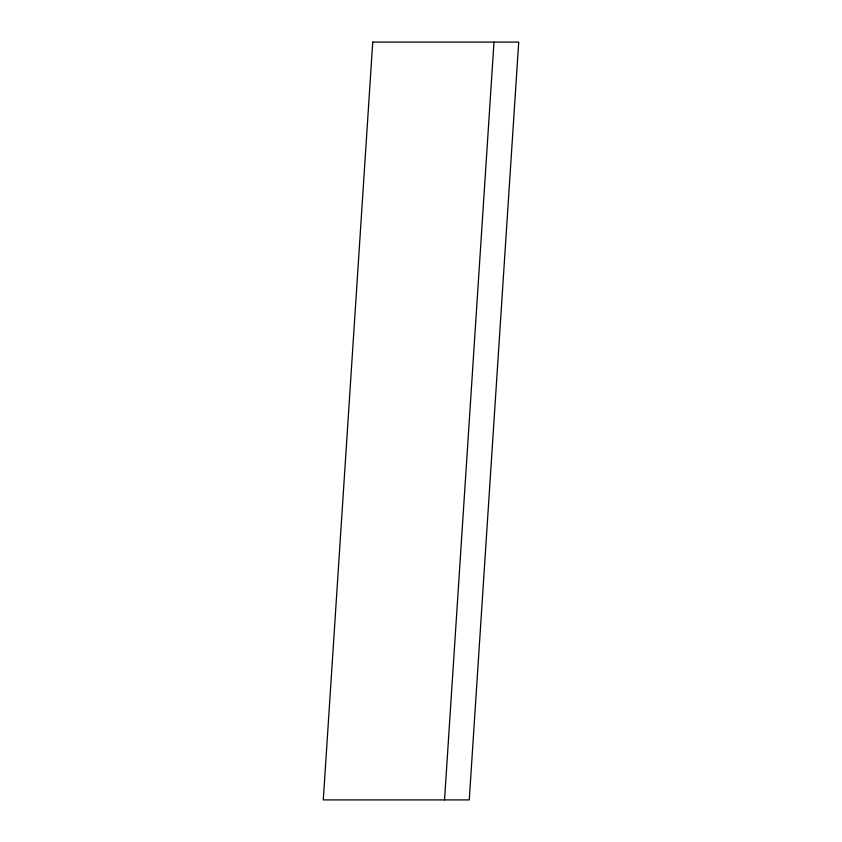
<?xml version="1.0" encoding="UTF-8"?>
<svg xmlns="http://www.w3.org/2000/svg" width="842" height="842" viewBox="0 0 842 842"><rect width="100%" height="100%" fill="white"/><g stroke="black" fill="none" stroke-linecap="round" stroke-linejoin="round"><path stroke-width="1.26" d="M444.534 799.9L493.991 42.1M372.743 42.1L323.286 799.9L469.257 799.9L518.714 42.1L372.743 42.1"/></g></svg>
